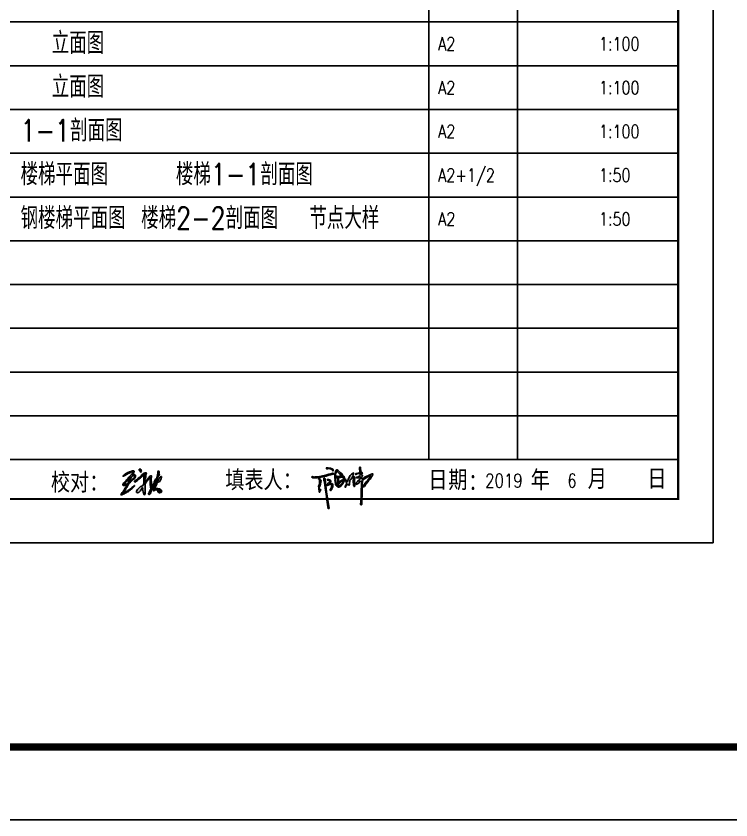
# Model space of a CAD drawing. Extents: x -522490 to 417652, y 450811 to 1108047.
# Drawn here: x 383366 to 393170, y 923968 to 934989 of the extents above; entities that cross this region are included whole.
import ezdxf

# ---------------------------------------------------------------- set-up
doc = ezdxf.new("R2010")
doc.units = 0
doc.header["$LTSCALE"] = 1000
doc.header["$MEASUREMENT"] = 0
doc.linetypes.add('DASHED', pattern=[10000, 5000, 5000])
for name, color, linetype in [('DN_DIM', 3, 'Continuous'), ('PUB_TEXT', 7, 'Continuous'), ('PUB_TITLE', 4, 'Continuous'), ('WALL', 9, 'Continuous')]:
    doc.layers.add(name, color=color, linetype=linetype)
doc.styles.add('_HZTXT', font='txt.shx', dxfattribs={"width": 0.8, "bigfont": 'hztxt.shx'})
doc.styles.add('DIM_FONT', font='SIMPLEX.shx', dxfattribs={"width": 0.8, "bigfont": 'hztxt.shx'})
doc.styles.add('中文', font='', dxfattribs={"width": 0.8, "height": 1600})
doc.styles.get('中文').set_extended_font_data('SimSun')

# ---------------------------------------------------------------- blocks, each defined once
blk = doc.blocks.new('A$C3EBB42B8')
h = blk.add_hatch(color=256)
h.paths.add_polyline_path([(869, 865), (870, 836), (895, 817), (934, 836), (1060, 930), (1143, 1000), (1248, 1089), (1293, 1134), (1442, 1263), (1502, 1315), (1524, 1334), (1529, 1339), (1549, 1331), (1544, 1305), (1515, 1270), (1510, 1223), (1489, 1172), (1466, 1115), (1465, 1006), (1464, 942), (1463, 831), (1463, 770), (1461, 720), (1446, 688), (1411, 618), (1355, 577), (1326, 558), (1298, 540), (1246, 536), (1160, 454), (1099, 391), (1060, 352), (1020, 291), (990, 243), (986, 210), (993, 168), (1017, 153), (1045, 137), (1098, 151), (1151, 165), (1205, 224), (1240, 261), (1274, 318), (1307, 367), (1349, 431), (1371, 465), (1390, 432), (1382, 346), (1400, 277), (1420, 197), (1436, 136), (1458, 83), (1463, 41), (1489, 16), (1516, 23), (1550, 58), (1553, 336), (1553, 425), (1542, 525), (1542, 651), (1542, 703), (1646, 875), (1779, 1034), (1840, 1108), (1858, 1128), (1849, 1118), (1870, 1084), (1868, 980), (1857, 817), (1852, 747), (1868, 614), (1878, 530), (1884, 481), (1909, 434), (1909, 386), (1859, 288), (1826, 223), (1787, 156), (1761, 108), (1753, 60), (1770, 36), (1801, 32), (1857, 67), (1901, 117), (1911, 173), (2018, 427), (2067, 580), (2149, 791), (2218, 925), (2232, 953), (2240, 860), (2281, 810), (2248, 709), (2179, 583), (2108, 443), (2073, 374), (2078, 284), (2089, 254), (2163, 303), (2205, 331), (2339, 322), (2397, 318), (2446, 291), (2486, 254), (2489, 217), (2412, 233), (2344, 246), (2317, 279), (2344, 246), (2360, 187), (2415, 156), (2459, 131), (2554, 168), (2597, 251), (2539, 322), (2459, 386), (2342, 420), (2268, 411), (2185, 408), (2145, 380), (2172, 476), (2221, 572), (2274, 682), (2310, 781), (2360, 808), (2449, 846), (2481, 875), (2534, 975), (2562, 1027), (2580, 1114), (2573, 1164), (2555, 1176), (2524, 1159), (2471, 1108), (2446, 1063), (2421, 1021), (2372, 968), (2371, 924), (2337, 883), (2318, 887), (2326, 963), (2332, 1065), (2355, 1141), (2366, 1178), (2408, 1218), (2437, 1271), (2446, 1336), (2402, 1294), (2389, 1262), (2399, 1334), (2427, 1395), (2431, 1458), (2423, 1500), (2383, 1516), (2360, 1514), (2355, 1458), (2339, 1378), (2324, 1279), (2309, 1199), (2276, 1115), (2269, 1036), (2229, 1017), (2181, 956), (2135, 878), (2110, 819), (2084, 733), (2054, 660), (2011, 604), (2005, 540), (1994, 491), (1958, 506), (1956, 572), (1953, 658), (1945, 737), (1938, 810), (1926, 922), (1934, 1048), (1936, 1134), (1939, 1226), (1896, 1224), (1836, 1185), (1767, 1085), (1709, 1046), (1640, 950), (1593, 890), (1542, 824), (1525, 872), (1548, 1044), (1576, 1157), (1591, 1288), (1598, 1348), (1623, 1404), (1552, 1415), (1488, 1387), (1445, 1361), (1339, 1280), (1297, 1222), (1196, 1142), (1098, 1061), (1038, 1014), (991, 973), (948, 935), (905, 911)])
h.paths.add_polyline_path([(1155, 1642), (1153, 1605), (1163, 1582), (1173, 1557), (1184, 1533), (1204, 1553), (1221, 1541), (1231, 1517), (1249, 1475), (1246, 1450), (1259, 1441), (1282, 1442), (1298, 1465), (1303, 1517), (1289, 1565), (1276, 1612), (1249, 1642), (1210, 1642), (1169, 1647)])
h.paths.add_polyline_path([(134, 1218), (138, 1192), (179, 1186), (213, 1207), (248, 1229), (297, 1260), (359, 1303), (402, 1328), (430, 1345), (468, 1364), (498, 1379), (538, 1392), (565, 1401), (610, 1428), (642, 1448), (702, 1462), (738, 1462), (774, 1458), (757, 1432), (739, 1406), (720, 1377), (708, 1350), (685, 1296), (642, 1269), (602, 1218), (572, 1180), (534, 1150), (490, 1115), (455, 1056), (413, 1012), (366, 961), (331, 922), (279, 866), (239, 823), (189, 776), (136, 716), (121, 661), (132, 627), (172, 598), (238, 595), (289, 615), (368, 644), (398, 657), (356, 582), (333, 541), (308, 496), (273, 437), (238, 373), (181, 290), (137, 227), (107, 185), (82, 148), (45, 95), (22, 63), (9, 57), (0, 20), (5, 4), (31, 0), (59, 5), (104, 22), (141, 45), (235, 76), (284, 114), (362, 152), (388, 179), (442, 206), (491, 231), (542, 276), (586, 315), (664, 369), (715, 403), (747, 440), (818, 519), (859, 567), (874, 583), (866, 597), (846, 594), (818, 555), (765, 527), (701, 466), (666, 432), (604, 400), (565, 367), (519, 332), (482, 298), (445, 276), (404, 250), (362, 223), (302, 185), (259, 158), (218, 140), (196, 123), (165, 119), (139, 124), (158, 150), (237, 267), (270, 293), (289, 346), (324, 390), (339, 426), (357, 456), (375, 484), (391, 511), (409, 539), (442, 604), (459, 639), (483, 677), (504, 711), (521, 741), (619, 811), (677, 883), (739, 939), (779, 975), (814, 1006), (847, 1036), (892, 1090), (916, 1119), (938, 1179), (935, 1219), (932, 1253), (906, 1265), (862, 1285), (823, 1287), (784, 1289), (745, 1274), (723, 1263), (768, 1327), (799, 1371), (831, 1417), (844, 1482), (849, 1511), (830, 1525), (800, 1527), (734, 1530), (669, 1504), (639, 1501), (570, 1480), (545, 1466), (501, 1452), (476, 1434), (439, 1420), (343, 1370), (319, 1349), (271, 1333), (239, 1304), (204, 1281), (179, 1253), (166, 1238)])
h.paths.add_polyline_path([(755, 1208), (696, 1162), (682, 1126), (648, 1084), (616, 1018), (593, 968), (561, 897), (565, 860), (618, 899), (671, 951), (725, 982), (755, 1036), (817, 1082), (858, 1130), (867, 1188), (870, 1210), (830, 1219), (782, 1229)], flags=16)
h.paths.add_polyline_path([(595, 1140), (545, 1077), (505, 1027), (465, 979), (441, 943), (398, 908), (361, 876), (316, 838), (274, 777), (252, 743), (208, 702), (197, 677), (201, 656), (242, 658), (302, 677), (366, 698), (414, 730), (454, 758), (476, 825), (515, 892), (538, 965), (572, 1029), (597, 1094), (608, 1125)], flags=16)
for points in [[(1155, 1642), (1153, 1605), (1163, 1582), (1173, 1557), (1184, 1533), (1204, 1553), (1221, 1541), (1231, 1517), (1249, 1475), (1246, 1450), (1259, 1441), (1282, 1442), (1298, 1465), (1303, 1517), (1289, 1565), (1276, 1612), (1249, 1642), (1210, 1642), (1169, 1647), (1155, 1642)], [(134, 1218), (138, 1192), (179, 1186), (213, 1207), (248, 1229), (297, 1260), (359, 1303), (402, 1328), (430, 1345), (468, 1364), (498, 1379), (538, 1392), (565, 1401), (610, 1428), (642, 1448), (702, 1462), (738, 1462), (774, 1458), (757, 1432), (739, 1406), (720, 1377), (708, 1350), (685, 1296), (642, 1269), (602, 1218), (572, 1180), (534, 1150), (490, 1115), (455, 1056), (413, 1012), (366, 961), (331, 922), (279, 866), (239, 823), (189, 776), (136, 716), (121, 661), (132, 627), (172, 598), (238, 595), (289, 615), (368, 644), (398, 657), (356, 582), (333, 541), (308, 496), (273, 437), (238, 373), (181, 290), (137, 227), (107, 185), (82, 148), (45, 95), (22, 63), (9, 57), (0, 20), (5, 4), (31, 0), (59, 5), (104, 22), (141, 45), (235, 76), (284, 114), (362, 152), (388, 179), (442, 206), (491, 231), (542, 276), (586, 315), (664, 369), (715, 403), (747, 440), (818, 519), (859, 567), (874, 583), (866, 597), (846, 594), (818, 555), (765, 527), (701, 466), (666, 432), (604, 400), (565, 367), (519, 332), (482, 298), (445, 276), (404, 250), (362, 223), (302, 185), (259, 158), (218, 140), (196, 123), (165, 119), (139, 124), (158, 150), (237, 267), (270, 293), (289, 346), (324, 390), (339, 426), (357, 456), (375, 484), (391, 511), (409, 539), (442, 604), (459, 639), (483, 677), (504, 711), (521, 741), (619, 811), (677, 883), (739, 939), (779, 975), (814, 1006), (847, 1036), (892, 1090), (916, 1119), (938, 1179), (935, 1219), (932, 1253), (906, 1265), (862, 1285), (823, 1287), (784, 1289), (745, 1274), (723, 1263), (768, 1327), (799, 1371), (831, 1417), (844, 1482), (849, 1511), (830, 1525), (800, 1527), (734, 1530), (669, 1504), (639, 1501), (570, 1480), (545, 1466), (501, 1452), (476, 1434), (439, 1420), (343, 1370), (319, 1349), (271, 1333), (239, 1304), (204, 1281), (179, 1253), (166, 1238), (134, 1218)], [(595, 1140), (545, 1077), (505, 1027), (465, 979), (441, 943), (398, 908), (361, 876), (316, 838), (274, 777), (252, 743), (208, 702), (197, 677), (201, 656), (242, 658), (302, 677), (366, 698), (414, 730), (454, 758), (476, 825), (515, 892), (538, 965), (572, 1029), (597, 1094), (608, 1125), (595, 1140)], [(755, 1208), (696, 1162), (682, 1126), (648, 1084), (616, 1018), (593, 968), (561, 897), (565, 860), (618, 899), (671, 951), (725, 982), (755, 1036), (817, 1082), (858, 1130), (867, 1188), (870, 1210), (830, 1219), (782, 1229), (755, 1208)], [(869, 865), (870, 836), (895, 817), (934, 836), (1060, 930), (1143, 1000), (1248, 1089), (1293, 1134), (1442, 1263), (1502, 1315), (1524, 1334), (1529, 1339), (1549, 1331), (1544, 1305), (1515, 1270), (1510, 1223), (1489, 1172), (1466, 1115), (1465, 1006), (1464, 942), (1463, 831), (1463, 770), (1461, 720), (1446, 688), (1411, 618), (1355, 577), (1326, 558), (1298, 540), (1246, 536), (1160, 454), (1099, 391), (1060, 352), (1020, 291), (990, 243), (986, 210), (993, 168), (1017, 153), (1045, 137), (1098, 151), (1151, 165), (1205, 224), (1240, 261), (1274, 318), (1307, 367), (1349, 431), (1371, 465), (1390, 432), (1382, 346), (1400, 277), (1420, 197), (1436, 136), (1458, 83), (1463, 41), (1489, 16), (1516, 23), (1550, 58), (1553, 336), (1553, 425), (1542, 525), (1542, 651), (1542, 703), (1646, 875), (1779, 1034), (1840, 1108), (1858, 1128), (1849, 1118), (1870, 1084), (1868, 980), (1857, 817), (1852, 747), (1868, 614), (1878, 530), (1884, 481), (1909, 434), (1909, 386), (1859, 288), (1826, 223), (1787, 156), (1761, 108), (1753, 60), (1770, 36), (1801, 32), (1857, 67), (1901, 117), (1911, 173), (2018, 427), (2067, 580), (2149, 791), (2218, 925), (2232, 953), (2240, 860), (2281, 810), (2248, 709), (2179, 583), (2108, 443), (2073, 374), (2078, 284), (2089, 254), (2163, 303), (2205, 331), (2339, 322), (2397, 318), (2446, 291), (2486, 254), (2489, 217), (2412, 233), (2344, 246), (2317, 279), (2344, 246), (2360, 187), (2415, 156), (2459, 131), (2554, 168), (2597, 251), (2539, 322), (2459, 386), (2342, 420), (2268, 411), (2185, 408), (2145, 380), (2172, 476), (2221, 572), (2274, 682), (2310, 781), (2360, 808), (2449, 846), (2481, 875), (2534, 975), (2562, 1027), (2580, 1114), (2573, 1164), (2555, 1176), (2524, 1159), (2471, 1108), (2446, 1063), (2421, 1021), (2372, 968), (2371, 924), (2337, 883), (2318, 887), (2326, 963), (2332, 1065), (2355, 1141), (2366, 1178), (2408, 1218), (2437, 1271), (2446, 1336), (2402, 1294), (2389, 1262), (2399, 1334), (2427, 1395), (2431, 1458), (2423, 1500), (2383, 1516), (2360, 1514), (2355, 1458), (2339, 1378), (2324, 1279), (2309, 1199), (2276, 1115), (2269, 1036), (2229, 1017), (2181, 956), (2135, 878), (2110, 819), (2084, 733), (2054, 660), (2011, 604), (2005, 540), (1994, 491), (1958, 506), (1956, 572), (1953, 658), (1945, 737), (1938, 810), (1926, 922), (1934, 1048), (1936, 1134), (1939, 1226), (1896, 1224), (1836, 1185), (1767, 1085), (1709, 1046), (1640, 950), (1593, 890), (1542, 824), (1542, 824), (1525, 872), (1548, 1044), (1576, 1157), (1591, 1288), (1598, 1348), (1623, 1404), (1552, 1415), (1488, 1387), (1445, 1361), (1339, 1280), (1297, 1222), (1196, 1142), (1098, 1061), (1038, 1014), (991, 973), (948, 935), (905, 911), (869, 865), (869, 865)]]:
    blk.add_lwpolyline(points)
blk = doc.blocks.new('ghsad123')
h = blk.add_hatch(color=256)
h.dxf.hatch_style = 1
h.paths.add_polyline_path([(-1494729, 104766, 0.06881), (-1494729, 104767), (-1494732, 104784), (-1494732, 104790, 0.542845), (-1494737, 104793, 0.438376), (-1494741, 104795), (-1494750, 104790), (-1494751, 104787), (-1494750, 104776), (-1494748, 104765), (-1494748, 104756), (-1494751, 104732), (-1494754, 104711, 0.091442), (-1494753, 104710), (-1494748, 104687), (-1494748, 104676, 0.0293), (-1494748, 104676), (-1494746, 104662), (-1494744, 104652, 0.089688), (-1494744, 104651), (-1494739, 104644), (-1494732, 104645, 0.294568), (-1494729, 104647), (-1494727, 104654), (-1494734, 104680), (-1494734, 104691), (-1494734, 104719), (-1494732, 104738)])
h.paths.add_polyline_path([(-1494630, 104860, -0.414214), (-1494633, 104863), (-1494633, 104887, 0.057707), (-1494633, 104887), (-1494639, 104915), (-1494640, 104936, 0.286254), (-1494642, 104938), (-1494648, 104941, 0.414214), (-1494652, 104939), (-1494656, 104930, 0.131851), (-1494656, 104929), (-1494654, 104907), (-1494650, 104879), (-1494648, 104861), (-1494650, 104855), (-1494663, 104851), (-1494705, 104842), (-1494715, 104835), (-1494719, 104833), (-1494717, 104829), (-1494707, 104825), (-1494700, 104832), (-1494691, 104837), (-1494663, 104842), (-1494635, 104840), (-1494643, 104827), (-1494648, 104817), (-1494660, 104801), (-1494678, 104793), (-1494697, 104788), (-1494708, 104780), (-1494700, 104775), (-1494678, 104776), (-1494663, 104785), (-1494649, 104790), (-1494636, 104786), (-1494636, 104773), (-1494652, 104763), (-1494666, 104737), (-1494679, 104730), (-1494688, 104720), (-1494706, 104700, 0.129792), (-1494706, 104699), (-1494710, 104682, 0.234689), (-1494710, 104679, 0.595977), (-1494705, 104677), (-1494668, 104695, 0.16336), (-1494667, 104696), (-1494663, 104704), (-1494653, 104717), (-1494630, 104725, -0.511276), (-1494626, 104722), (-1494627, 104656), (-1494629, 104592), (-1494631, 104462), (-1494638, 104368, 0.493524), (-1494634, 104365), (-1494623, 104367, 0.353015), (-1494621, 104370), (-1494620, 104423), (-1494616, 104538), (-1494614, 104618), (-1494614, 104629, -0.308605), (-1494612, 104632), (-1494581, 104644, 0.146896), (-1494580, 104645), (-1494557, 104678), (-1494527, 104715), (-1494513, 104740), (-1494488, 104763), (-1494472, 104792), (-1494457, 104813, 0.082871), (-1494457, 104813), (-1494451, 104832, 0.414214), (-1494452, 104836), (-1494462, 104839, 0.200028), (-1494465, 104839), (-1494489, 104827), (-1494508, 104818), (-1494553, 104795), (-1494571, 104789), (-1494592, 104774), (-1494606, 104759, -0.269021), (-1494609, 104758), (-1494618, 104761, -0.316222), (-1494620, 104763), (-1494622, 104780), (-1494617, 104799), (-1494611, 104812, 0.534459), (-1494614, 104816), (-1494622, 104816, -0.341733), (-1494625, 104818), (-1494627, 104829, -0.280142), (-1494626, 104832), (-1494620, 104838, 0.070355), (-1494620, 104838), (-1494612, 104850, 0.440975), (-1494613, 104854), (-1494622, 104860, 0.126117), (-1494624, 104860)])
h.paths.add_polyline_path([(-1494580, 104759), (-1494553, 104775), (-1494521, 104797), (-1494500, 104804), (-1494484, 104806, -0.699558), (-1494481, 104801), (-1494495, 104786), (-1494533, 104736), (-1494552, 104717), (-1494569, 104693), (-1494589, 104663), (-1494601, 104652), (-1494609, 104648, -0.509809), (-1494613, 104651), (-1494614, 104657), (-1494615, 104674), (-1494612, 104730), (-1494607, 104738), (-1494590, 104752)], flags=16)
h = blk.add_hatch(color=256)
h.dxf.hatch_style = 1
h.paths.add_polyline_path([(-1495239, 104801), (-1495289, 104790), (-1495331, 104789, 0.028557), (-1495332, 104789), (-1495344, 104787), (-1495369, 104792), (-1495372, 104794, 0.170921), (-1495374, 104794), (-1495381, 104791, 0.612692), (-1495382, 104786), (-1495367, 104776, 0.124008), (-1495366, 104775), (-1495351, 104774), (-1495332, 104774), (-1495304, 104777), (-1495284, 104780), (-1495255, 104785), (-1495242, 104788), (-1495208, 104792), (-1495163, 104803), (-1495136, 104814), (-1495073, 104828), (-1495051, 104834, 0.650397), (-1495050, 104840), (-1495059, 104845, 0.214296), (-1495061, 104845), (-1495092, 104836), (-1495123, 104830, 0.029905), (-1495123, 104830), (-1495154, 104820)])
h = blk.add_hatch(color=256)
h.dxf.hatch_style = 1
h.paths.add_polyline_path([(-1495070, 104892), (-1495063, 104882, 0.486807), (-1495059, 104882), (-1495052, 104890), (-1495064, 104907), (-1495096, 104923, 0.077559), (-1495097, 104924), (-1495133, 104929), (-1495156, 104930, 0.449448), (-1495160, 104927), (-1495159, 104916, 0.474685), (-1495153, 104911), (-1495146, 104911, 0.431401), (-1495140, 104916, -0.465934), (-1495137, 104919), (-1495123, 104916), (-1495089, 104907)])
h = blk.add_hatch(color=256)
h.dxf.hatch_style = 1
h.paths.add_polyline_path([(-1494848, 104711), (-1494856, 104725), (-1494868, 104754, 0.058815), (-1494869, 104754), (-1494882, 104771), (-1494891, 104797, 0.138789), (-1494892, 104798), (-1494908, 104812), (-1494927, 104843, 0.119037), (-1494928, 104844), (-1494950, 104858), (-1494966, 104875), (-1494981, 104887), (-1494997, 104896, 0.239084), (-1495000, 104897), (-1495012, 104892, 0.105516), (-1495013, 104891), (-1495017, 104886, 0.127735), (-1495018, 104884), (-1495020, 104877), (-1495023, 104864), (-1495027, 104848, 0.043397), (-1495027, 104848), (-1495028, 104830), (-1495031, 104815, 0.030574), (-1495031, 104814), (-1495033, 104779, 0.06671), (-1495033, 104778), (-1495028, 104753), (-1495031, 104740), (-1495028, 104720), (-1495023, 104684), (-1495019, 104670), (-1495013, 104659), (-1495002, 104647), (-1494987, 104640), (-1494974, 104635, 0.130022), (-1494973, 104635), (-1494953, 104638, 0.167714), (-1494952, 104639), (-1494923, 104670), (-1494903, 104696), (-1494890, 104724), (-1494883, 104737), (-1494886, 104744, 0.506507), (-1494890, 104745), (-1494899, 104738, 0.206822), (-1494900, 104736), (-1494900, 104736), (-1494905, 104721), (-1494911, 104704), (-1494924, 104692), (-1494934, 104682, 0.109985), (-1494934, 104681), (-1494939, 104669), (-1494951, 104662), (-1494969, 104658), (-1494977, 104651), (-1494993, 104655), (-1495008, 104666), (-1495011, 104681), (-1495015, 104706), (-1495015, 104725), (-1495020, 104754), (-1495020, 104774), (-1495020, 104789), (-1495019, 104822), (-1495016, 104847), (-1495009, 104861), (-1495003, 104879), (-1494990, 104870), (-1494975, 104850), (-1494953, 104832), (-1494932, 104811), (-1494923, 104806), (-1494943, 104803), (-1494960, 104799), (-1494986, 104797), (-1495001, 104803, 0.091975), (-1495002, 104803), (-1495010, 104803, 0.250607), (-1495012, 104802, 1.061442), (-1495013, 104795), (-1495007, 104789), (-1494996, 104780), (-1494991, 104768), (-1494987, 104752), (-1494984, 104730), (-1494986, 104707), (-1494989, 104698), (-1494995, 104685), (-1494997, 104679, 0.096599), (-1494997, 104678), (-1494996, 104669, 0.457916), (-1494991, 104668), (-1494983, 104675), (-1494975, 104682), (-1494968, 104690), (-1494958, 104701), (-1494944, 104711), (-1494924, 104724), (-1494909, 104733), (-1494900, 104736), (-1494900, 104738), (-1494890, 104745, -0.506507), (-1494886, 104744), (-1494883, 104737), (-1494879, 104736), (-1494870, 104727), (-1494860, 104716), (-1494854, 104701), (-1494853, 104687), (-1494863, 104662), (-1494875, 104652, 0.238826), (-1494876, 104650), (-1494875, 104635, 0.553472), (-1494871, 104632), (-1494864, 104636), (-1494861, 104652), (-1494851, 104666), (-1494842, 104675), (-1494831, 104674), (-1494820, 104662, 0.807186), (-1494815, 104665), (-1494807, 104677, 0.148439), (-1494806, 104678), (-1494805, 104732), (-1494797, 104749), (-1494783, 104757, 0.088001), (-1494782, 104758), (-1494769, 104774), (-1494757, 104799, 0.067433), (-1494757, 104799), (-1494754, 104821), (-1494745, 104841, 0.231156), (-1494745, 104843), (-1494749, 104850, 0.474314), (-1494753, 104851), (-1494762, 104844), (-1494777, 104832), (-1494798, 104810), (-1494814, 104786), (-1494826, 104752), (-1494832, 104736), (-1494841, 104720)])
h.paths.add_polyline_path([(-1494897, 104754), (-1494912, 104749, 0.055093), (-1494912, 104748), (-1494926, 104739), (-1494939, 104729), (-1494964, 104717), (-1494973, 104707), (-1494978, 104707), (-1494977, 104716), (-1494975, 104726), (-1494976, 104742), (-1494976, 104758), (-1494976, 104769), (-1494978, 104787), (-1494973, 104783), (-1494969, 104781), (-1494958, 104780), (-1494949, 104781), (-1494927, 104785), (-1494916, 104786), (-1494904, 104779), (-1494896, 104766), (-1494895, 104757, -0.338095)], flags=16)
h = blk.add_hatch(color=256)
h.dxf.hatch_style = 1
h.paths.add_polyline_path([(-1495265, 104719), (-1495264, 104699), (-1495265, 104684), (-1495272, 104668), (-1495278, 104650, 0.114326), (-1495279, 104648), (-1495275, 104620), (-1495273, 104601), (-1495271, 104578, 0.028171), (-1495271, 104578), (-1495268, 104559), (-1495266, 104557, 0.574117), (-1495261, 104557), (-1495259, 104559), (-1495258, 104567), (-1495251, 104576, 0.076679), (-1495251, 104577), (-1495246, 104596, 0.558223), (-1495249, 104600), (-1495258, 104598, 0.253382), (-1495260, 104596), (-1495263, 104589), (-1495269, 104632), (-1495256, 104655), (-1495250, 104678), (-1495250, 104697), (-1495242, 104723, 0.080375), (-1495242, 104724), (-1495243, 104741, 0.180436), (-1495243, 104743), (-1495258, 104758), (-1495265, 104769), (-1495270, 104776, 0.627558), (-1495275, 104776, 0.80703), (-1495281, 104774), (-1495280, 104761, 0.596919), (-1495276, 104758, -0.451216), (-1495272, 104756), (-1495267, 104741)])
h = blk.add_hatch(color=256)
h.dxf.hatch_style = 1
h.paths.add_polyline_path([(-1495189, 104704), (-1495177, 104624), (-1495164, 104529), (-1495158, 104485), (-1495158, 104452, 0.044253), (-1495158, 104452), (-1495150, 104409), (-1495141, 104365), (-1495140, 104332, 0.049932), (-1495139, 104331), (-1495134, 104309, 0.414214), (-1495130, 104307), (-1495122, 104309, 0.389616), (-1495120, 104313), (-1495139, 104434), (-1495149, 104504), (-1495156, 104561), (-1495175, 104705), (-1495180, 104752), (-1495183, 104767, 0.298203), (-1495185, 104769), (-1495196, 104772, 0.438322), (-1495200, 104769), (-1495201, 104761, 0.091526), (-1495201, 104760), (-1495197, 104743), (-1495194, 104725)])
h.paths.add_polyline_path([(-1495158, 104669, -0.259837), (-1495156, 104671), (-1495149, 104674, 0.150498), (-1495148, 104675), (-1495134, 104694), (-1495120, 104707), (-1495113, 104715, 0.102946), (-1495113, 104716), (-1495110, 104724, 0.214637), (-1495111, 104726), (-1495115, 104733, 0.09095), (-1495116, 104734), (-1495121, 104739, 0.166721), (-1495123, 104739), (-1495137, 104739), (-1495146, 104743, -0.308437), (-1495148, 104746), (-1495148, 104748, -0.492011), (-1495144, 104751), (-1495143, 104751), (-1495138, 104749, 0.062883), (-1495138, 104749), (-1495126, 104749), (-1495115, 104748), (-1495104, 104744), (-1495098, 104736), (-1495095, 104729), (-1495095, 104716), (-1495098, 104711), (-1495113, 104701, 0.118881), (-1495114, 104700), (-1495117, 104694, 0.58978), (-1495114, 104690), (-1495101, 104691), (-1495074, 104690), (-1495064, 104674), (-1495060, 104661), (-1495062, 104637), (-1495067, 104627), (-1495072, 104620, 0.088154), (-1495073, 104619), (-1495075, 104611, 0.06286), (-1495075, 104610), (-1495075, 104599), (-1495085, 104589), (-1495090, 104585), (-1495098, 104583), (-1495103, 104586, -0.281138), (-1495105, 104589), (-1495104, 104593), (-1495100, 104603), (-1495094, 104613), (-1495089, 104621), (-1495082, 104634, 0.143816), (-1495081, 104636), (-1495083, 104653), (-1495080, 104660, 0.138441), (-1495080, 104661), (-1495081, 104670, 0.130289), (-1495081, 104671), (-1495086, 104677, 0.214423), (-1495088, 104678), (-1495106, 104680), (-1495114, 104678, 0.107516), (-1495115, 104677), (-1495123, 104671), (-1495130, 104666), (-1495137, 104663), (-1495140, 104662), (-1495149, 104660), (-1495155, 104660), (-1495158, 104665)])
for points in [[(-1494711, 104837), (-1494719, 104833), (-1494717, 104829), (-1494717, 104829), (-1494707, 104825), (-1494700, 104832), (-1494691, 104837), (-1494663, 104842), (-1494635, 104840), (-1494643, 104827), (-1494648, 104817), (-1494660, 104801), (-1494678, 104793), (-1494697, 104788), (-1494708, 104780), (-1494700, 104775), (-1494678, 104776), (-1494663, 104785), (-1494649, 104790), (-1494636, 104786), (-1494636, 104773), (-1494652, 104763), (-1494666, 104737), (-1494679, 104730), (-1494688, 104720), (-1494706, 104700, 0.129792), (-1494706, 104699), (-1494710, 104682, 0.234689), (-1494710, 104679), (-1494708, 104678, 0.346671), (-1494705, 104677), (-1494668, 104695, 0.16336), (-1494667, 104696), (-1494663, 104704), (-1494654, 104717, -0.163687), (-1494652, 104718), (-1494630, 104725, -0.511276), (-1494626, 104722), (-1494627, 104656), (-1494629, 104592), (-1494631, 104462), (-1494638, 104368, 0.493524), (-1494634, 104365), (-1494623, 104367, 0.353015), (-1494621, 104370), (-1494620, 104423), (-1494616, 104538), (-1494614, 104618), (-1494614, 104629, -0.308605), (-1494612, 104632), (-1494581, 104644, 0.146896), (-1494580, 104645), (-1494557, 104678), (-1494527, 104715), (-1494513, 104740), (-1494488, 104763), (-1494472, 104792), (-1494457, 104813, 0.082871), (-1494457, 104813), (-1494451, 104832, 0.414214), (-1494452, 104836), (-1494462, 104839, 0.200028), (-1494465, 104839), (-1494489, 104827), (-1494508, 104818), (-1494553, 104795), (-1494571, 104789), (-1494592, 104774), (-1494606, 104759, -0.269021), (-1494609, 104758), (-1494618, 104761, -0.316222), (-1494620, 104763), (-1494622, 104780, -0.090007), (-1494622, 104781), (-1494617, 104799), (-1494611, 104812, 0.534459), (-1494614, 104816), (-1494622, 104816, -0.341733), (-1494625, 104818), (-1494627, 104829, -0.280142), (-1494626, 104832), (-1494620, 104838, 0.070355), (-1494620, 104838), (-1494612, 104850, 0.440975), (-1494613, 104854), (-1494622, 104860, 0.126117), (-1494624, 104860), (-1494630, 104860, -0.414214), (-1494633, 104863), (-1494633, 104887, 0.057707), (-1494633, 104887), (-1494639, 104915), (-1494640, 104936, 0.286254), (-1494642, 104938), (-1494648, 104941, 0.414214), (-1494652, 104939), (-1494656, 104930, 0.131851), (-1494656, 104929), (-1494654, 104907), (-1494650, 104879), (-1494648, 104861), (-1494650, 104855), (-1494663, 104851), (-1494705, 104842), (-1494715, 104835)], [(-1495364, 104791), (-1495372, 104794, 0.170921), (-1495374, 104794), (-1495381, 104791, 0.612692), (-1495382, 104786), (-1495367, 104776, 0.124008), (-1495366, 104775), (-1495351, 104774), (-1495332, 104774), (-1495304, 104777), (-1495284, 104780), (-1495255, 104785), (-1495242, 104788), (-1495208, 104792), (-1495163, 104803), (-1495136, 104814), (-1495073, 104828), (-1495051, 104834, 0.650397), (-1495050, 104840), (-1495059, 104845, 0.214296), (-1495061, 104845), (-1495092, 104836), (-1495123, 104830, 0.029905), (-1495123, 104830), (-1495154, 104820, -0.02028), (-1495155, 104820), (-1495239, 104801), (-1495289, 104790), (-1495331, 104789, 0.028557), (-1495332, 104789), (-1495344, 104787, -0.086783), (-1495345, 104787), (-1495369, 104792)], [(-1495152, 104911), (-1495146, 104911, 0.428929), (-1495140, 104916), (-1495140, 104916, -0.463415), (-1495137, 104919), (-1495123, 104916), (-1495089, 104907), (-1495071, 104892, -0.065017), (-1495070, 104892), (-1495063, 104882, 0.486807), (-1495059, 104882), (-1495052, 104890), (-1495064, 104907), (-1495096, 104923, 0.077559), (-1495097, 104924), (-1495133, 104929), (-1495156, 104930, 0.449448), (-1495160, 104927), (-1495159, 104916, 0.420924), (-1495154, 104911), (-1495152, 104911)], [(-1494883, 104737), (-1494879, 104736), (-1494870, 104727), (-1494860, 104716), (-1494854, 104701), (-1494853, 104687), (-1494863, 104662), (-1494875, 104652, 0.238826), (-1494876, 104650), (-1494875, 104635, 0.553472), (-1494871, 104632), (-1494864, 104636), (-1494862, 104652, -0.12728), (-1494861, 104653), (-1494851, 104666), (-1494843, 104674, -0.238095), (-1494841, 104675), (-1494832, 104674, -0.177524), (-1494830, 104673), (-1494820, 104662, 0.642687), (-1494815, 104664), (-1494814, 104666), (-1494807, 104677, 0.148439), (-1494806, 104678), (-1494805, 104732, -0.108554), (-1494805, 104733), (-1494798, 104748, -0.14617), (-1494796, 104749), (-1494783, 104757, 0.088001), (-1494782, 104758), (-1494769, 104774), (-1494757, 104799, 0.067433), (-1494757, 104799), (-1494754, 104820, -0.064112), (-1494754, 104821), (-1494745, 104841, 0.231156), (-1494745, 104843), (-1494749, 104850, 0.474314), (-1494753, 104851), (-1494762, 104844), (-1494777, 104832), (-1494798, 104810), (-1494814, 104786), (-1494826, 104752), (-1494832, 104736), (-1494841, 104720), (-1494848, 104711), (-1494856, 104725), (-1494868, 104754, 0.058815), (-1494869, 104754), (-1494882, 104771), (-1494891, 104797, 0.138789), (-1494892, 104798), (-1494908, 104811, -0.089476), (-1494908, 104812), (-1494927, 104843, 0.119037), (-1494928, 104844), (-1494950, 104858, -0.064338), (-1494950, 104859), (-1494966, 104875), (-1494981, 104887), (-1494997, 104896, 0.239084), (-1495000, 104897), (-1495012, 104892, 0.105516), (-1495013, 104891), (-1495017, 104886, 0.127735), (-1495018, 104884), (-1495020, 104877), (-1495023, 104864), (-1495027, 104848, 0.043397), (-1495027, 104848), (-1495028, 104830), (-1495031, 104815, 0.030574), (-1495031, 104814), (-1495033, 104779, 0.06671), (-1495033, 104778), (-1495028, 104753), (-1495031, 104740), (-1495028, 104720), (-1495023, 104684), (-1495019, 104670), (-1495013, 104659), (-1495002, 104647), (-1494987, 104640), (-1494974, 104635, 0.130022), (-1494973, 104635), (-1494953, 104638, 0.167714), (-1494952, 104639), (-1494923, 104670), (-1494903, 104696), (-1494890, 104724), (-1494883, 104737), (-1494886, 104744, 0.506507), (-1494890, 104745), (-1494899, 104738, 0.158547), (-1494900, 104737), (-1494905, 104721), (-1494910, 104704, -0.124353), (-1494911, 104703), (-1494924, 104692), (-1494934, 104682, 0.109985), (-1494934, 104681), (-1494939, 104670, -0.156423), (-1494940, 104669), (-1494950, 104662, -0.084941), (-1494951, 104662), (-1494969, 104658), (-1494976, 104652, -0.232442), (-1494979, 104652), (-1494993, 104655), (-1495007, 104666, -0.189515), (-1495008, 104667), (-1495011, 104681), (-1495015, 104706), (-1495015, 104725), (-1495020, 104754), (-1495020, 104774), (-1495020, 104789), (-1495019, 104822), (-1495016, 104847), (-1495009, 104861), (-1495003, 104879), (-1494990, 104870), (-1494975, 104850), (-1494953, 104832), (-1494932, 104811), (-1494923, 104806), (-1494943, 104803), (-1494960, 104799), (-1494986, 104797), (-1495001, 104803, 0.091975), (-1495002, 104803), (-1495010, 104803, 0.250607), (-1495012, 104802), (-1495014, 104799, 0.357832), (-1495013, 104795), (-1495007, 104789), (-1494997, 104780, -0.120329), (-1494996, 104779), (-1494991, 104768), (-1494987, 104752), (-1494984, 104730), (-1494986, 104707), (-1494989, 104698), (-1494995, 104685), (-1494997, 104679, 0.096599), (-1494997, 104678), (-1494995, 104667), (-1494993, 104667, 0.144713), (-1494991, 104668), (-1494983, 104675), (-1494975, 104682), (-1494968, 104690, -0.010914), (-1494968, 104690), (-1494958, 104701), (-1494944, 104711), (-1494924, 104724), (-1494909, 104733), (-1494900, 104736)], [(-1494978, 104787), (-1494976, 104769), (-1494976, 104758), (-1494976, 104742), (-1494975, 104726), (-1494977, 104716), (-1494978, 104707), (-1494974, 104707, 0.223081), (-1494972, 104708), (-1494964, 104717), (-1494939, 104729, 0.041309), (-1494939, 104730), (-1494926, 104739), (-1494912, 104748, -0.055093), (-1494912, 104749), (-1494897, 104754, 0.338095), (-1494895, 104757), (-1494896, 104765, 0.111548), (-1494896, 104766), (-1494903, 104779, 0.13622), (-1494905, 104780), (-1494915, 104785, 0.145868), (-1494916, 104786), (-1494927, 104785), (-1494949, 104781), (-1494958, 104780), (-1494969, 104781), (-1494973, 104783), (-1494978, 104787)], [(-1494751, 104787), (-1494750, 104776), (-1494749, 104765, -0.044033), (-1494748, 104764), (-1494748, 104756), (-1494751, 104732), (-1494754, 104711, 0.091442), (-1494753, 104710), (-1494748, 104687, -0.058368), (-1494748, 104687), (-1494748, 104676, 0.0293), (-1494748, 104676), (-1494746, 104662), (-1494744, 104652, 0.089688), (-1494744, 104651), (-1494739, 104644), (-1494732, 104645, 0.294568), (-1494729, 104647), (-1494727, 104654), (-1494734, 104680, -0.066709), (-1494734, 104681), (-1494734, 104691), (-1494734, 104719), (-1494732, 104738), (-1494729, 104766, 0.06881), (-1494729, 104767), (-1494732, 104783, -0.029971), (-1494732, 104784), (-1494732, 104790, 0.296906), (-1494734, 104793), (-1494738, 104795, 0.207324), (-1494741, 104795), (-1494750, 104790), (-1494751, 104787)]]:
    blk.add_lwpolyline(points, format="xyb")
for points in [[(-1495281, 104774), (-1495280, 104761, 0.414214), (-1495277, 104758), (-1495275, 104759, -0.346524), (-1495272, 104756), (-1495267, 104741, -0.055038), (-1495267, 104741), (-1495265, 104719), (-1495264, 104700, -0.03511), (-1495264, 104699), (-1495265, 104685, -0.084883), (-1495265, 104684), (-1495272, 104668), (-1495278, 104650, 0.114326), (-1495279, 104648), (-1495275, 104620), (-1495273, 104601), (-1495271, 104578, 0.028171), (-1495271, 104578), (-1495268, 104559), (-1495266, 104557, 0.574117), (-1495261, 104557), (-1495259, 104559), (-1495258, 104567), (-1495251, 104576, 0.076679), (-1495251, 104577), (-1495246, 104596, 0.558223), (-1495249, 104600), (-1495258, 104598, 0.253382), (-1495260, 104596), (-1495263, 104589), (-1495269, 104631, -0.159447), (-1495269, 104633), (-1495256, 104655), (-1495250, 104678), (-1495250, 104697), (-1495242, 104723, 0.080375), (-1495242, 104724), (-1495243, 104741, 0.180436), (-1495243, 104743), (-1495258, 104758), (-1495265, 104769), (-1495270, 104776, 0.281202), (-1495273, 104778), (-1495278, 104777, 0.414214)], [(-1495200, 104769), (-1495201, 104761, 0.091526), (-1495201, 104760), (-1495197, 104743), (-1495194, 104725), (-1495189, 104704), (-1495177, 104624), (-1495164, 104529), (-1495158, 104485, -0.034302), (-1495158, 104484), (-1495158, 104452, 0.044253), (-1495158, 104452), (-1495150, 104409), (-1495141, 104365), (-1495140, 104332, 0.049932), (-1495139, 104331), (-1495134, 104309, 0.414214), (-1495130, 104307), (-1495122, 104309, 0.389616), (-1495120, 104313), (-1495139, 104434), (-1495149, 104504), (-1495156, 104561), (-1495175, 104705), (-1495180, 104752), (-1495183, 104767, 0.298203), (-1495185, 104769), (-1495196, 104772, 0.438322)], [(-1495148, 104748), (-1495148, 104746, 0.308437), (-1495146, 104743), (-1495138, 104739, 0.093793), (-1495136, 104739), (-1495123, 104739, -0.166721), (-1495121, 104739), (-1495116, 104734, -0.09095), (-1495115, 104733), (-1495111, 104726, -0.214637), (-1495110, 104724), (-1495113, 104716, -0.102946), (-1495113, 104715), (-1495120, 104707), (-1495133, 104694, 0.046866), (-1495134, 104694), (-1495148, 104675, -0.150498), (-1495149, 104674), (-1495156, 104671, 0.259837), (-1495158, 104669), (-1495158, 104666, 0.196271), (-1495158, 104664), (-1495156, 104661, 0.236435), (-1495154, 104660), (-1495149, 104660), (-1495140, 104662, 0.018578), (-1495140, 104662), (-1495137, 104663), (-1495130, 104666), (-1495123, 104671), (-1495115, 104677, -0.107516), (-1495114, 104678), (-1495106, 104680), (-1495088, 104678, -0.214423), (-1495086, 104677), (-1495081, 104671, -0.130289), (-1495081, 104670), (-1495080, 104661, -0.138441), (-1495080, 104660), (-1495082, 104654, 0.122917), (-1495083, 104652), (-1495081, 104636, -0.143816), (-1495082, 104634), (-1495089, 104621), (-1495094, 104613), (-1495100, 104604, 0.047502), (-1495101, 104603), (-1495104, 104593), (-1495105, 104589, 0.281138), (-1495103, 104586), (-1495099, 104584, 0.179951), (-1495097, 104583), (-1495090, 104584, 0.143072), (-1495089, 104585), (-1495085, 104589), (-1495076, 104599, 0.186992), (-1495075, 104601), (-1495075, 104610, -0.06286), (-1495075, 104611), (-1495073, 104619, -0.088154), (-1495072, 104620), (-1495067, 104627), (-1495062, 104636, 0.116244), (-1495062, 104638), (-1495060, 104661, 0.077323), (-1495061, 104662), (-1495064, 104674, 0.090185), (-1495064, 104675), (-1495074, 104688, 0.230923), (-1495076, 104690), (-1495101, 104691, 0.033161), (-1495101, 104691), (-1495114, 104690, -0.58978), (-1495117, 104694), (-1495114, 104700, -0.118881), (-1495113, 104701), (-1495098, 104711), (-1495095, 104715, 0.156605), (-1495095, 104717), (-1495095, 104728, 0.07584), (-1495095, 104729), (-1495097, 104736, 0.091314), (-1495098, 104737), (-1495104, 104743, 0.131749), (-1495105, 104744), (-1495114, 104748, 0.079484), (-1495115, 104748), (-1495126, 104749), (-1495138, 104749, -0.062883), (-1495138, 104749), (-1495143, 104751), (-1495144, 104751, 0.492011)], [(-1494612, 104730), (-1494615, 104674), (-1494614, 104657), (-1494613, 104651, 0.509809), (-1494609, 104648), (-1494601, 104652), (-1494589, 104663), (-1494569, 104693), (-1494552, 104717), (-1494533, 104736), (-1494495, 104786), (-1494481, 104801, 0.699558), (-1494484, 104806), (-1494500, 104804), (-1494521, 104797), (-1494553, 104775), (-1494580, 104759), (-1494590, 104752), (-1494607, 104738), (-1494612, 104731, 0.136227)]]:
    blk.add_lwpolyline(points, format="xyb", close=True)

msp = doc.modelspace()

# ---------------------------------------------------------------- linework, layer by layer
at = {"color": 4}
for p, q in [((389025.7, 942108.3), (389025.7, 928908.3)), ((390241.1, 942108.3), (390241.1, 928908.3)), ((380805.7, 934908.3), (392445.8, 934908.3)), ((380805.7, 934308.3), (392445.8, 934308.3)), ((380805.7, 933708.3), (392445.8, 933708.3)), ((380805.7, 933108.3), (392445.8, 933108.3)), ((380805.7, 932508.3), (392445.8, 932508.3)), ((380805.7, 931908.3), (392445.8, 931908.3)), ((380805.7, 931308.3), (392445.8, 931308.3)), ((380805.7, 930708.3), (392445.8, 930708.3)), ((380805.7, 930108.3), (392445.8, 930108.3)), ((380805.7, 929508.3), (392445.8, 929508.3)), ((380805.7, 928908.3), (392445.8, 928908.3))]:
    msp.add_line(p, q, dxfattribs=at)
at = {"layer": 'PUB_TITLE'}
msp.add_lwpolyline([(343352.5, 923968.5), (402752.5, 923968.5), (402752.5, 965968.5), (343352.5, 965968.5)], close=True, dxfattribs=at)
at = {"layer": 'PUB_TITLE', "const_width": 100}
msp.add_lwpolyline([(345852.5, 924968.5), (401752.5, 924968.5), (401752.5, 964968.5), (345852.5, 964968.5)], close=True, dxfattribs=at)
at = {"layer": 'PUB_TITLE', "linetype": 'DASHED'}
msp.add_lwpolyline([(380325.8, 927768.2), (380325.8, 946188.2), (392925.8, 946188.2), (392925.8, 927768.2)], close=True, dxfattribs=at)
at = {"layer": 'WALL', "const_width": 30, "flags": 128}
msp.add_lwpolyline([(392445.8, 928368.2), (392445.8, 945588), (380805.7, 945588), (380805.7, 928368.2)], close=True, dxfattribs=at)

# ---------------------------------------------------------------- block references
for name, p, xscale, yscale, zscale in [('A$C3EBB42B8', (384803.3, 928423.2, 16.7), 0.2159999999217689, 0.2159999999217689, 0.2159999999217689), ('ghsad123', (1733266.1, 834360, -200.3), 0.8999999999999999, 0.8999999999999999, 0.8999999999999999)]:
    msp.add_blockref(name, p, dxfattribs=dict(xscale=xscale, yscale=yscale, zscale=zscale))

# ---------------------------------------------------------------- texts
at = {"style": '中文', "width": 0.8}
for s, p in [('校对：', (383844.3, 928482.1)), ('填表人：', (386236.9, 928513.7)), ('日', (389020.9, 928515.2)), ('期', (389293.9, 928515.2)), ('年', (390423.8, 928515.2)), ('月', (391205.4, 928530.9)), ('日', (392024.6, 928530.9)), ('：', (389567, 928490.7))]:
    msp.add_text(s, height=240, dxfattribs=at).set_placement(p)
at = {"layer": 'DN_DIM', "style": 'DIM_FONT', "width": 0.8}
for s, p in [('A2 ', (389155.4, 934517.8)), ('1:100', (391360.2, 934517.8)), ('A2 ', (389155.4, 933917.8)), ('1:100', (391360.2, 933917.8)), ('A2 ', (389155.4, 933317.8)), ('1:100', (391360.2, 933317.8)), ('A2+1/2', (389155.4, 932717.8)), ('1:50', (391360.2, 932717.8)), ('A2 ', (389155.4, 932117.8)), ('1:50', (391360.2, 932117.8))]:
    msp.add_text(s, height=180, dxfattribs=at).set_placement(p)
at = {"layer": 'PUB_TEXT', "width": 0.8}
for s, height, style, p in [('  立面图', 300, '_HZTXT', (383427.6, 934470)), ('  立面图', 300, '_HZTXT', (383427.6, 933870)), ('1-1剖面图', 300, '_HZTXT', (383427.6, 933270)), ('楼梯平面图    楼梯1-1剖面图 ', 300, '_HZTXT', (383427.6, 932670)), ('钢楼梯平面图 楼梯2-2剖面图  节点大样  ', 300, '_HZTXT', (383427.6, 932070)), ('2019', 187.56, 'DIM_FONT', (389798.9, 928526.9, 416.8)), ('6', 187.6, 'DIM_FONT', (390926.3, 928525.5, 416.8))]:
    msp.add_text(s, height=height, dxfattribs=dict(at, style=style)).set_placement(p)

doc.saveas('drawing.dxf')
